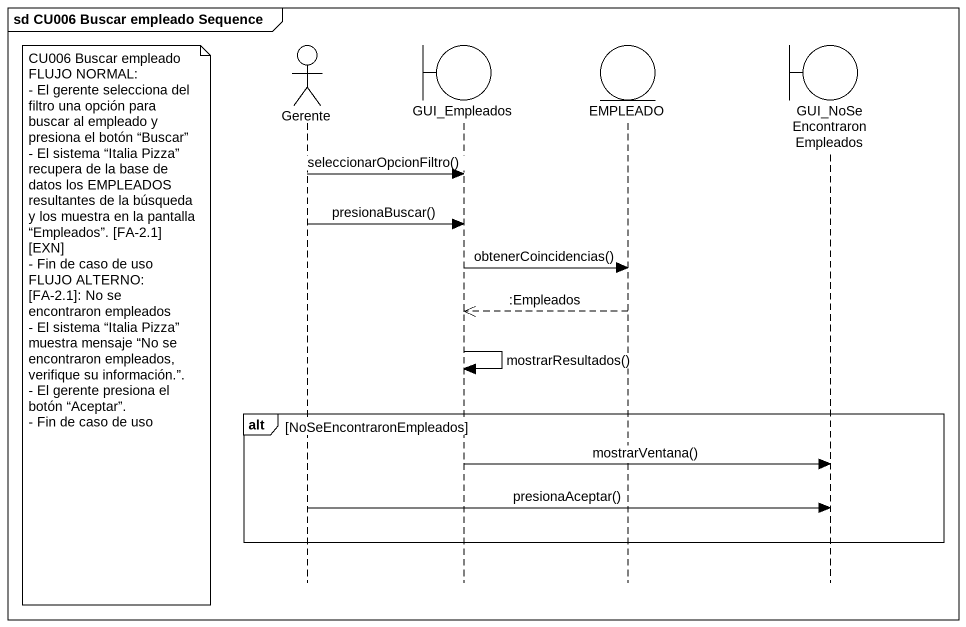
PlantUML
@startuml
mainframe sd CU006 Buscar empleado Sequence
hide footbox
actor Gerente
boundary GUI_Empleados
entity EMPLEADO
boundary GUI_NoSeEncontraronEmpleados

Gerente -> GUI_Empleados : seleccionarOpcionFiltro()
Gerente -> GUI_Empleados : presionaBuscar()
GUI_Empleados -> EMPLEADO : obtenerCoincidencias()
EMPLEADO -->> GUI_Empleados : :Empleados
note left of Gerente
  CU006 Buscar empleado
  FLUJO NORMAL:
  - El gerente selecciona del filtro una opción para buscar al empleado y presiona el botón “Buscar”
  - El sistema “Italia Pizza” recupera de la base de datos los EMPLEADOS resultantes de la búsqueda y los muestra en la pantalla “Empleados”. [FA-2.1] [EXN]
  - Fin de caso de uso
  FLUJO ALTERNO:
  [FA-2.1]: No se encontraron empleados
  - El sistema “Italia Pizza” muestra mensaje “No se encontraron empleados, verifique su información.”.
  - El gerente presiona el botón “Aceptar”.
  - Fin de caso de uso
end note
GUI_Empleados -> GUI_Empleados : mostrarResultados()
alt NoSeEncontraronEmpleados
  GUI_Empleados -> GUI_NoSeEncontraronEmpleados : mostrarVentana()
  Gerente -> GUI_NoSeEncontraronEmpleados : presionaAceptar()
end
@enduml
